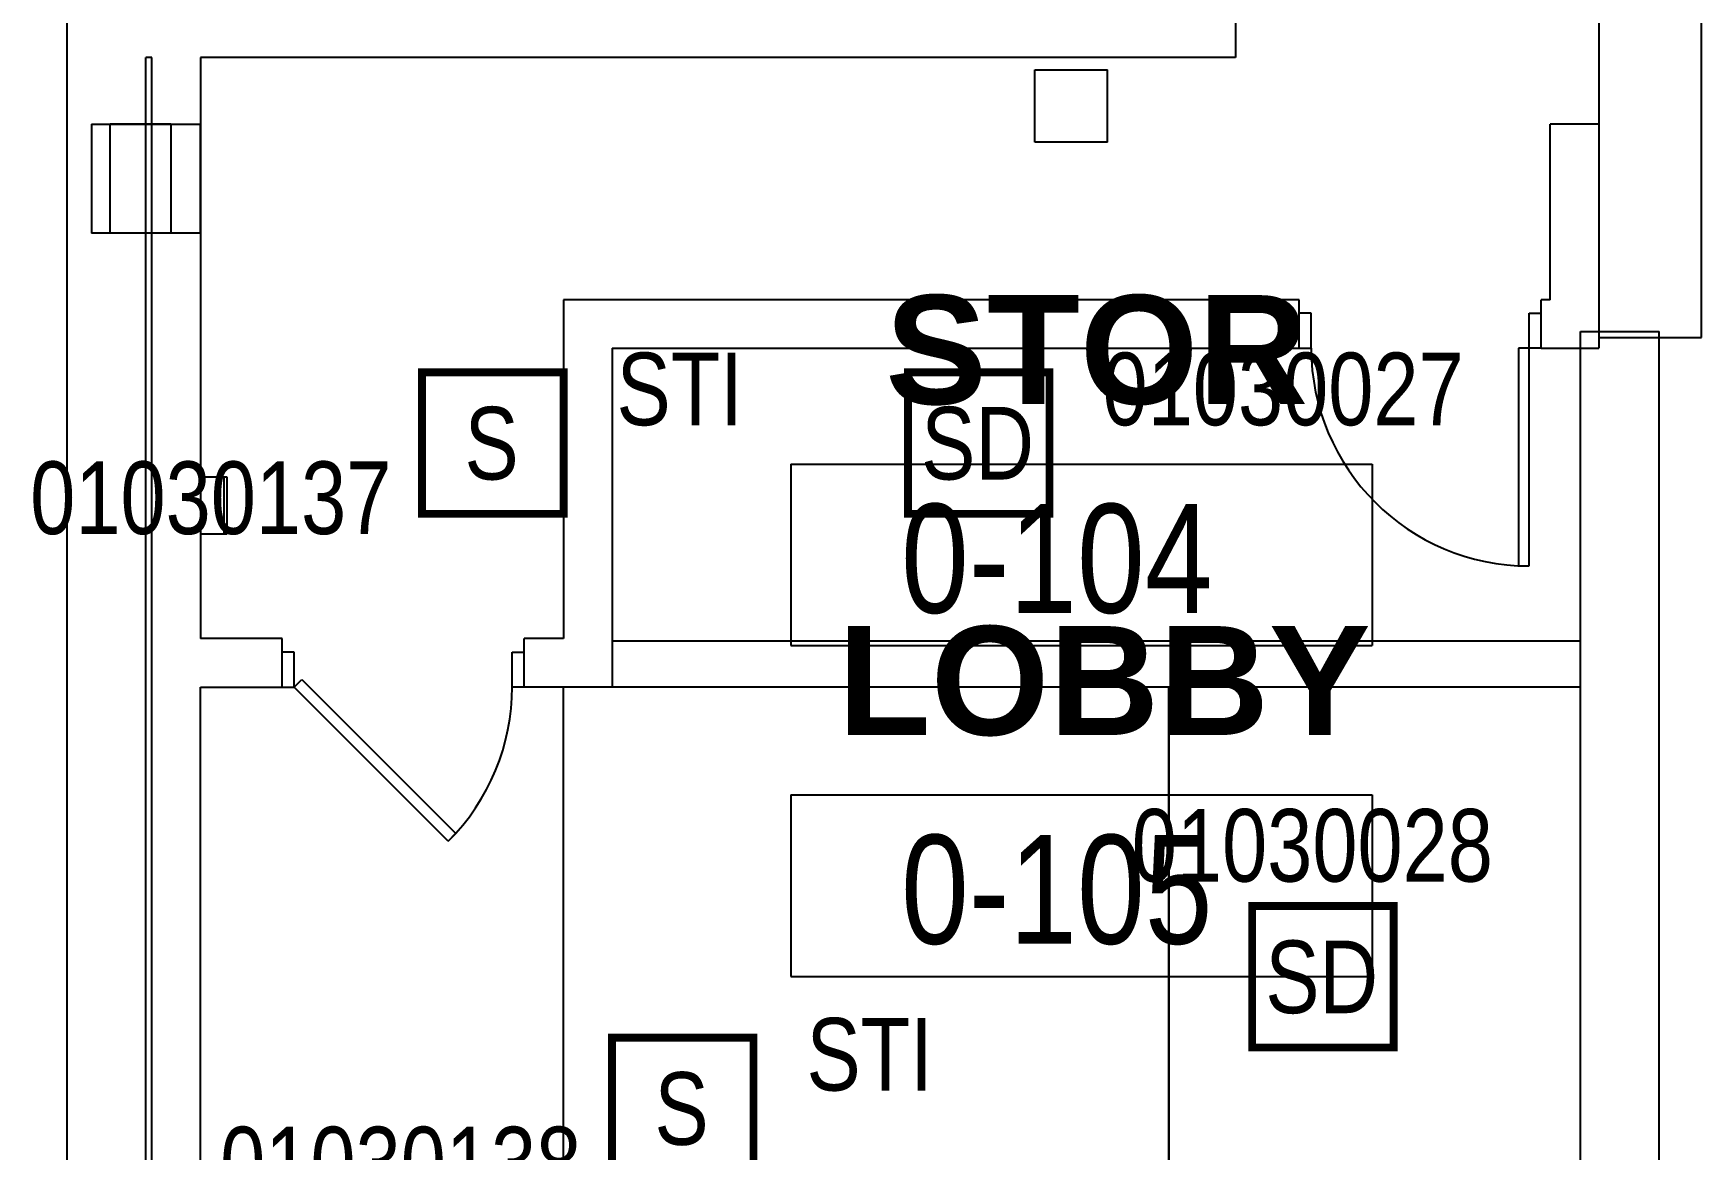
# Model space of a CAD drawing. Header units: inches. Extents: x 3516 to 15434, y -1454 to 5991.
# Drawn here: x 8979.6 to 9255.2, y -31 to 153.5 of the extents above; entities that cross this region are included whole.
import ezdxf
from ezdxf.enums import TextEntityAlignment as Align

# ---------------------------------------------------------------- set-up
doc = ezdxf.new("R2010")
doc.units = ezdxf.units.IN
doc.header["$LTSCALE"] = 0.25
doc.header["$MEASUREMENT"] = 0
for name, color, linetype in [('BACKGROUND', 8, 'Continuous'), ('PULL STATION', 1, 'Continuous'), ('SMOKE DETECTOR', 1, 'Continuous')]:
    doc.layers.add(name, color=color, linetype=linetype)
doc.styles.add('Arial', font='arial.ttf', dxfattribs={"width": 0.8})
doc.styles.add('Arial_B_1', font='arialbd.ttf', dxfattribs={"height": 0.09375})

# ---------------------------------------------------------------- blocks, each defined once
blk = doc.blocks.new('SIGA-278')
at = {"layer": 'PULL STATION', "const_width": 1.3}
blk.add_lwpolyline([(-11.5, -11.68), (-11.5, 11.7), (11.89, 11.7), (11.89, -11.68)], close=True, dxfattribs=at)
at = {"layer": 'PULL STATION', "style": 'Arial', "width": 0.8}
blk.add_text('S', height=12, dxfattribs=at).set_placement((0, 0), align=Align.MIDDLE)
for tag, p in [('ADDRESS', (20.64, 8.96)), ('ZONE', (20.64, -8.58))]:
    blk.add_attdef(tag, text='', height=12, dxfattribs=at).set_placement(p, align=Align.MIDDLE_LEFT)
blk.add_attdef('SUBSCRIPT', text='', height=12, dxfattribs=at).set_placement((-16.56, -9.02), align=Align.MIDDLE_RIGHT)
blk = doc.blocks.new('SIGA-PD')
at = {"layer": 'SMOKE DETECTOR', "const_width": 1.3}
blk.add_lwpolyline([(-11.5, -11.68), (-11.5, 11.7), (11.89, 11.7), (11.89, -11.68)], close=True, dxfattribs=at)
at = {"layer": 'SMOKE DETECTOR', "style": 'Arial', "width": 0.8}
blk.add_text('SD', height=12, dxfattribs=at).set_placement((0, 0), align=Align.MIDDLE)
for tag, p in [('ADDRESS', (20.64, 8.96)), ('ZONE', (20.64, -8.58))]:
    blk.add_attdef(tag, text='', height=12, dxfattribs=at).set_placement(p, align=Align.MIDDLE_LEFT)
blk.add_attdef('SUBSCRIPT', text='', height=12, dxfattribs=at).set_placement((-16.56, -9.02), align=Align.MIDDLE_RIGHT)

msp = doc.modelspace()

# ---------------------------------------------------------------- linework, layer by layer
at = {"layer": 'BACKGROUND'}
for p, q in [((8985.17, -50.55), (8985.17, 1103.7)), ((9255.17, 103.2), (9255.17, 889.59)), ((9238.17, 881.59), (9238.17, 101.45)), ((9178.17, 189.45), (9178.17, 149.45)), ((8998.17, -62.55), (8998.17, 149.45)), ((8999.17, 149.45), (8998.17, 149.45)), ((8999.17, -42.55), (8999.17, 149.45)), ((9178.17, 149.45), (9007.17, 149.45)), ((9007.17, 149.45), (9007.17, 53.45)), ((9145.02, 135.45), (9145.02, 147.45)), ((9145.02, 147.45), (9157.02, 147.45)), ((9157.02, 135.45), (9157.02, 147.45)), ((8989.17, 138.45), (8989.17, 120.45)), ((8989.17, 138.45), (9007.17, 138.45)), ((9002.27, 138.45), (8992.27, 138.45)), ((8992.27, 120.45), (8992.27, 138.45)), ((9002.27, 138.45), (9002.27, 120.45)), ((9007.17, 120.45), (9007.17, 138.45)), ((9230.17, 109.45), (9230.17, 138.45)), ((9238.17, 138.45), (9230.17, 138.45)), ((9157.02, 135.45), (9145.02, 135.45)), ((9007.17, 120.45), (8989.17, 120.45)), ((9002.27, 120.45), (8992.27, 120.45)), ((9067.17, 109.45), (9067.17, 53.45)), ((9188.67, 109.45), (9067.17, 109.45)), ((9188.67, 101.45), (9188.67, 109.45)), ((9230.17, 109.45), (9228.67, 109.45)), ((9228.67, 101.45), (9228.67, 109.45)), ((9190.67, 107.2), (9188.67, 107.2)), ((9190.67, 101.45), (9190.67, 107.2)), ((9226.67, 107.2), (9228.67, 107.2)), ((9226.67, 101.45), (9226.67, 107.2)), ((9235.17, -131.8), (9235.17, 104.2)), ((9235.17, 104.2), (9248.17, 104.2)), ((9238.17, 103.2), (9255.17, 103.2)), ((9248.17, -584.37), (9248.17, 104.2)), ((9075.17, 101.45), (9075.17, 45.45)), ((9075.17, 101.45), (9188.67, 101.45)), ((9188.67, 101.45), (9190.67, 101.45)), ((9224.92, 101.45), (9224.92, 65.45)), ((9226.67, 101.45), (9224.92, 101.45)), ((9228.67, 101.45), (9226.67, 101.45)), ((9226.67, 65.45), (9226.67, 101.45)), ((9228.67, 101.45), (9238.17, 101.45)), ((9007.17, 80.2), (9011.54, 80.2)), ((9011.04, 80.2), (9011.04, 70.7)), ((9011.54, 80.2), (9011.54, 70.7)), ((9104.73, 82.29), (9200.73, 82.29)), ((9104.73, 82.29), (9104.73, 52.29)), ((9200.73, 82.29), (9200.73, 52.29)), ((9011.54, 70.7), (9007.17, 70.7)), ((9224.92, 65.45), (9226.67, 65.45)), ((9020.67, 53.45), (9007.17, 53.45)), ((9020.67, 45.45), (9020.67, 53.45)), ((9067.17, 53.45), (9060.67, 53.45)), ((9060.67, 45.45), (9060.67, 53.45)), ((9075.17, 53.08), (9235.17, 53.08)), ((9022.67, 51.2), (9020.67, 51.2)), ((9022.67, 45.45), (9022.67, 51.2)), ((9058.67, 51.2), (9060.67, 51.2)), ((9058.67, 45.45), (9058.67, 51.2)), ((9104.73, 52.29), (9200.73, 52.29)), ((9007.17, 45.45), (9020.67, 45.45)), ((9007.17, -42.8), (9007.17, 45.45)), ((9020.67, 45.45), (9022.67, 45.45)), ((9022.67, 45.45), (9023.91, 46.69)), ((9048.12, 19.99), (9022.67, 45.45)), ((9023.91, 46.69), (9049.36, 21.23)), ((9060.67, 45.45), (9058.67, 45.45)), ((9235.17, 45.45), (9060.67, 45.45)), ((9067.17, -34.99), (9067.17, 45.45)), ((9167.17, -35.17), (9167.17, 45.45)), ((9167.17, 45.45), (9167.17, -35.17)), ((9104.73, 27.62), (9200.73, 27.62)), ((9104.73, 27.62), (9104.73, -2.38)), ((9200.73, 27.62), (9200.73, -2.38)), ((9049.36, 21.23), (9048.12, 19.99)), ((9104.73, -2.38), (9200.73, -2.38))]:
    msp.add_line(p, q, dxfattribs=at)
for centre, start, end in [((9226.67, 101.45), 180, 270), ((9022.67, 45.45), 315, 0)]:
    msp.add_arc(centre, 36, start, end, dxfattribs=at)

# ---------------------------------------------------------------- block references
at = {"layer": 'PULL STATION'}
for p, values in [((9055.28, 85.74), {'ADDRESS': 'STI', 'SUBSCRIPT': '01030137'}), ((9086.66, -24.18), {'ADDRESS': 'STI', 'SUBSCRIPT': '01030138'})]:
    msp.add_blockref('SIGA-278', p, dxfattribs=at).add_auto_attribs(values)
at = {"layer": 'SMOKE DETECTOR'}
msp.add_blockref('SIGA-PD', (9135.56, 85.74), dxfattribs=at).add_auto_attribs({'ADDRESS': '01030027'})
ref = msp.add_blockref('SIGA-PD', (9192.41, -2.43), dxfattribs=at)
ref.add_attrib('ADDRESS', '01030028', dxfattribs={"height": 12, "style": 'Arial', "width": 0.8}).set_placement((9161.03, 19.3), align=Align.MIDDLE_LEFT)

# ---------------------------------------------------------------- texts
at = {"layer": 'BACKGROUND', "char_height": 18, "attachment_point": 1}
for s, insert, width, style in [('STOR', (9120.33, 110.2), 77.9922, 'Arial_B_1'), ('0-104', (9122.92, 75.71), 70.3566, 'Arial'), ('LOBBY', (9112.48, 55.52), 97.0812, 'Arial_B_1'), ('0-105', (9122.92, 21.03), 70.3566, 'Arial')]:
    msp.add_mtext(s, dxfattribs=dict(at, insert=insert, width=width, style=style))

doc.saveas('drawing.dxf')
